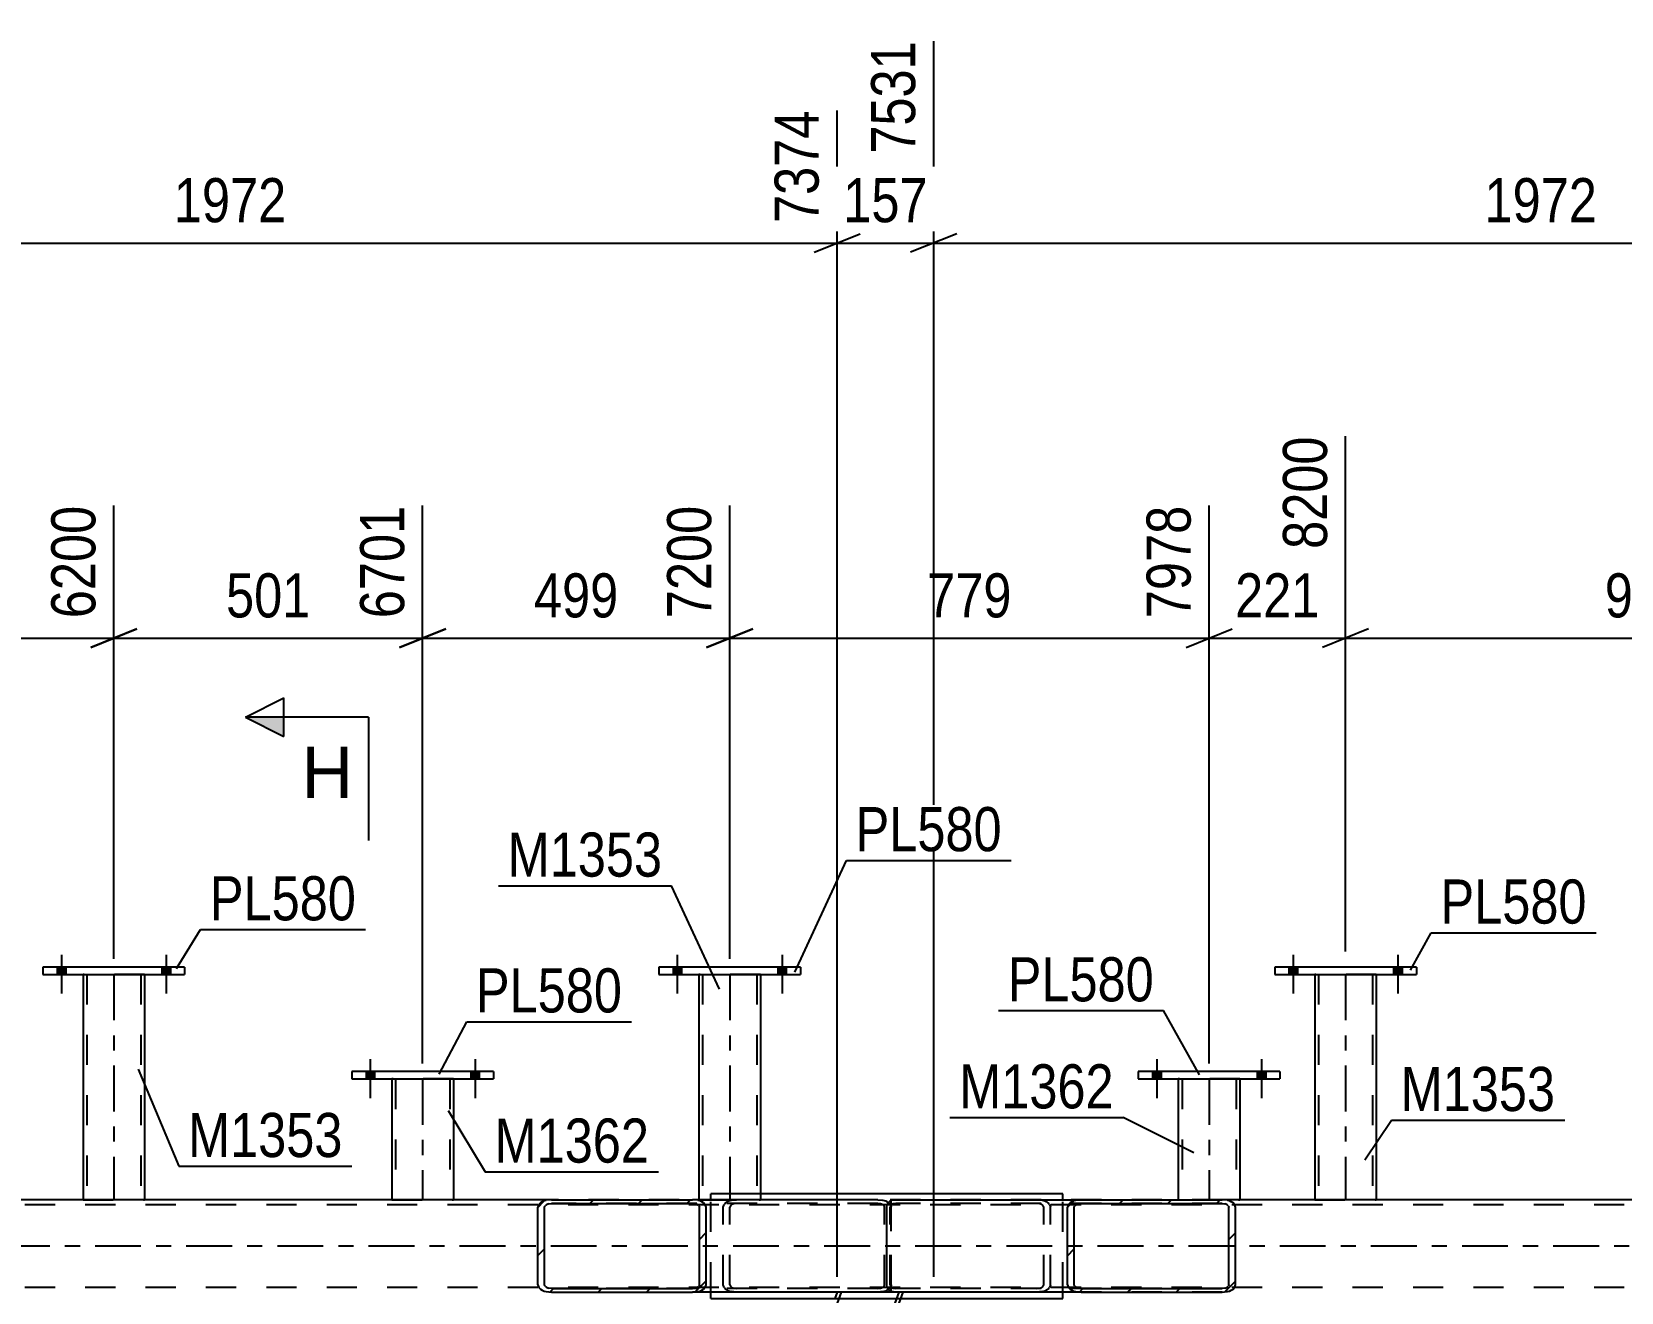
# Model space of a CAD drawing. Header units: millimetres. Extents: x -787 to 402, y -866 to -25.
# Drawn here: x -452.9 to -349.7, y -281.6 to -199.8 of the extents above; entities that cross this region are included whole.
import ezdxf

# ---------------------------------------------------------------- set-up
doc = ezdxf.new("R2010")
doc.units = ezdxf.units.MM
doc.linetypes.add('DXK_LINE_DOT2', pattern=[3.9198, 1.9599, -1.9599])
doc.linetypes.add('DXK_LINE_DOT3', pattern=[5.9187, 2.979, -0.9799, 0.9799, -0.9799])
doc.styles.add('Arial', font='arial.ttf', dxfattribs={"height": 0.2})
doc.styles.add('Arial Narrow', font='ARIALN.TTF', dxfattribs={"height": 0.2})

# ---------------------------------------------------------------- blocks, each defined once
blk = doc.blocks.new('Part-569028579-6395 - 6366')
at = {"linetype": 'Continuous'}
h = blk.add_hatch(dxfattribs=at)
h.set_pattern_fill('', scale=0.7, style=0, pattern_type=0)
h.set_pattern_definition([(45, (-420.073, -276.0853), (-1.57154, 1.57154), [])])
h.paths.add_polyline_path([(-420.01, -275.9), (-420.07, -276.09), (-420.07, -281.13), (-420.01, -281.31), (-419.82, -281.46), (-419.53, -281.57), (-419.2, -281.61), (-410.03, -281.61), (-409.69, -281.57), (-409.41, -281.46), (-409.22, -281.31), (-409.15, -281.13), (-409.15, -276.09), (-409.22, -275.9), (-409.41, -275.75), (-409.69, -275.64), (-410.03, -275.61), (-419.2, -275.61), (-419.53, -275.64), (-419.82, -275.75)])
h.paths.add_polyline_path([(-419.37, -275.86), (-419.2, -275.85), (-410.03, -275.85), (-409.86, -275.86), (-409.72, -275.92), (-409.62, -275.99), (-409.59, -276.09), (-409.59, -281.13), (-409.62, -281.22), (-409.72, -281.29), (-409.86, -281.35), (-410.03, -281.37), (-419.2, -281.37), (-419.37, -281.35), (-419.51, -281.29), (-419.6, -281.22), (-419.64, -281.13), (-419.64, -276.09), (-419.6, -275.99), (-419.51, -275.92)])
at = {"color": 2, "linetype": 'Continuous'}
for p, q in [((-419.2, -275.61), (-419.53, -275.64)), ((-419.2, -275.61), (-410.03, -275.61)), ((-398, -275.61), (-410.03, -275.61)), ((-409.69, -275.64), (-410.03, -275.61)), ((-398, -275.61), (-397.66, -275.64)), ((-420.01, -275.9), (-420.07, -276.09)), ((-420.07, -281.13), (-420.07, -276.09)), ((-419.64, -276.09), (-419.6, -275.99)), ((-419.64, -281.13), (-419.64, -276.09)), ((-419.37, -275.86), (-419.2, -275.85)), ((-419.2, -275.85), (-410.03, -275.85)), ((-410.03, -275.85), (-409.86, -275.86)), ((-409.62, -275.99), (-409.59, -276.09)), ((-409.59, -281.13), (-409.59, -276.09)), ((-409.15, -276.09), (-409.22, -275.9)), ((-409.15, -281.13), (-409.15, -276.09)), ((-420.07, -281.13), (-420.01, -281.31)), ((-419.6, -281.22), (-419.64, -281.13)), ((-419.53, -281.57), (-419.2, -281.61)), ((-419.2, -281.37), (-419.37, -281.35)), ((-419.2, -281.37), (-410.03, -281.37)), ((-419.2, -281.61), (-410.03, -281.61)), ((-409.86, -281.35), (-410.03, -281.37)), ((-410.03, -281.61), (-409.69, -281.57)), ((-398, -281.61), (-410.03, -281.61)), ((-409.59, -281.13), (-409.62, -281.22)), ((-409.22, -281.31), (-409.15, -281.13)), ((-397.66, -281.57), (-398, -281.61))]:
    blk.add_line(p, q, dxfattribs=at)
at = {"color": 7, "linetype": 'DXK_LINE_DOT2'}
for p, q in [((-419.2, -275.61), (-410.03, -275.61)), ((-407.5, -275.64), (-407.17, -275.61)), ((-398, -275.85), (-419.2, -275.85)), ((-408.04, -276.09), (-407.98, -275.9)), ((-408.04, -281.13), (-408.04, -276.09)), ((-407.57, -275.99), (-407.61, -276.09)), ((-407.61, -281.13), (-407.61, -276.09)), ((-407.17, -275.85), (-407.34, -275.86)), ((-397.83, -275.86), (-398, -275.85)), ((-397.56, -276.09), (-397.59, -275.99)), ((-397.56, -281.13), (-397.56, -276.09)), ((-397.19, -275.9), (-397.17, -275.97)), ((-397.17, -275.97), (-397.12, -276.09)), ((-397.12, -281.13), (-397.12, -276.09)), ((-398, -281.37), (-419.2, -281.37)), ((-419.2, -281.61), (-410.03, -281.61)), ((-407.98, -281.31), (-408.04, -281.13)), ((-407.61, -281.13), (-407.57, -281.22)), ((-407.17, -281.61), (-407.5, -281.57)), ((-407.34, -281.35), (-407.17, -281.37)), ((-398, -281.37), (-397.83, -281.35)), ((-397.59, -281.22), (-397.56, -281.13)), ((-397.14, -281.17), (-397.19, -281.31)), ((-397.12, -281.13), (-397.14, -281.17))]:
    blk.add_line(p, q, dxfattribs=at)
at = {"color": 2, "linetype": 'Continuous'}
for centre, radius, start, end in [((-419.4, -276.45), 0.817, 99.5182, 138.0638), ((-419.3, -276.27), 0.409, 99.5182, 138.0638), ((-409.93, -276.27), 0.409, 41.9362, 80.4818), ((-409.83, -276.45), 0.817, 41.9362, 80.4818), ((-397.8, -276.45), 0.817, 53.5209, 80.4818), ((-419.4, -280.76), 0.817, 221.9362, 260.4818), ((-419.3, -280.94), 0.409, 221.9362, 260.4818), ((-409.93, -280.94), 0.409, 279.5182, 318.0638), ((-409.83, -280.76), 0.817, 279.5182, 318.0638), ((-397.8, -280.76), 0.817, 279.5182, 306.4761)]:
    blk.add_arc(centre, radius, start, end, dxfattribs=at)
at = {"color": 7, "linetype": 'DXK_LINE_DOT2'}
for centre, radius, start, end in [((-407.37, -276.45), 0.817, 99.5182, 138.0638), ((-407.27, -276.27), 0.409, 99.5182, 138.0638), ((-397.9, -276.27), 0.409, 41.9362, 80.4818), ((-397.8, -276.45), 0.817, 41.9362, 53.5209), ((-407.37, -280.76), 0.817, 221.9362, 260.4818), ((-407.27, -280.94), 0.409, 221.9362, 260.4818), ((-397.9, -280.94), 0.409, 279.5182, 318.0638), ((-397.8, -280.76), 0.817, 306.4761, 318.0638)]:
    blk.add_arc(centre, radius, start, end, dxfattribs=at)
blk = doc.blocks.new('Part-569028579-6525 - 6366')
at = {"linetype": 'Continuous'}
h = blk.add_hatch(dxfattribs=at)
h.set_pattern_fill('', scale=0.7, style=0, pattern_type=0)
h.set_pattern_definition([(45, (-385.675, -276.0853), (-1.57154, 1.57154), [])])
h.paths.add_polyline_path([(-385.61, -275.9), (-385.68, -276.09), (-385.68, -281.13), (-385.61, -281.31), (-385.42, -281.46), (-385.14, -281.57), (-384.8, -281.61), (-375.63, -281.61), (-375.3, -281.57), (-375.01, -281.46), (-374.82, -281.31), (-374.76, -281.13), (-374.76, -276.09), (-374.82, -275.9), (-375.01, -275.75), (-375.3, -275.64), (-375.63, -275.61), (-384.8, -275.61), (-385.14, -275.64), (-385.42, -275.75)])
h.paths.add_polyline_path([(-384.97, -275.86), (-384.8, -275.85), (-375.63, -275.85), (-375.46, -275.86), (-375.32, -275.92), (-375.23, -275.99), (-375.19, -276.09), (-375.19, -281.13), (-375.23, -281.22), (-375.32, -281.3), (-375.46, -281.35), (-375.63, -281.37), (-384.8, -281.37), (-384.97, -281.35), (-385.11, -281.3), (-385.21, -281.22), (-385.24, -281.13), (-385.24, -276.09), (-385.21, -275.99), (-385.11, -275.92)])
at = {"color": 2, "linetype": 'Continuous'}
for p, q in [((-397.12, -275.64), (-396.83, -275.61)), ((-396.83, -275.61), (-384.8, -275.61)), ((-384.8, -275.61), (-385.14, -275.64)), ((-384.8, -275.61), (-375.63, -275.61)), ((-375.3, -275.64), (-375.63, -275.61)), ((-397.42, -276.09), (-397.38, -275.9)), ((-397.42, -281.13), (-397.42, -276.09)), ((-397.38, -275.9), (-397.29, -275.75)), ((-397.29, -275.75), (-397.15, -275.64)), ((-397.15, -275.64), (-397.12, -275.64)), ((-385.61, -275.9), (-385.68, -276.09)), ((-385.68, -281.13), (-385.68, -276.09)), ((-385.24, -276.09), (-385.21, -275.99)), ((-385.24, -281.13), (-385.24, -276.09)), ((-384.97, -275.86), (-384.8, -275.85)), ((-384.8, -275.85), (-375.63, -275.85)), ((-375.63, -275.85), (-375.46, -275.86)), ((-375.23, -275.99), (-375.19, -276.09)), ((-375.19, -281.13), (-375.19, -276.09)), ((-374.76, -276.09), (-374.82, -275.9)), ((-374.76, -281.13), (-374.76, -276.09)), ((-397.38, -281.31), (-397.42, -281.13)), ((-397.29, -281.46), (-397.38, -281.31)), ((-397.15, -281.57), (-397.29, -281.46)), ((-397.12, -281.57), (-397.15, -281.57)), ((-396.83, -281.61), (-397.12, -281.57)), ((-384.8, -281.61), (-396.83, -281.61)), ((-385.68, -281.13), (-385.61, -281.31)), ((-385.21, -281.22), (-385.24, -281.13)), ((-385.14, -281.57), (-384.8, -281.61)), ((-384.8, -281.37), (-384.97, -281.35)), ((-384.8, -281.37), (-375.63, -281.37)), ((-384.8, -281.61), (-375.63, -281.61)), ((-375.46, -281.35), (-375.63, -281.37)), ((-375.63, -281.61), (-375.3, -281.57)), ((-375.19, -281.13), (-375.23, -281.22)), ((-374.82, -281.31), (-374.76, -281.13))]:
    blk.add_line(p, q, dxfattribs=at)
at = {"color": 7, "linetype": 'DXK_LINE_DOT2'}
for p, q in [((-387.66, -275.61), (-387.33, -275.64)), ((-375.63, -275.61), (-384.8, -275.61)), ((-397.18, -275.99), (-397.2, -276.09)), ((-397.2, -281.13), (-397.2, -276.09)), ((-397.14, -275.92), (-397.18, -275.99)), ((-397, -275.86), (-397.14, -275.92)), ((-397.14, -281.3), (-397.14, -275.92)), ((-397.12, -281.57), (-397.12, -275.64)), ((-396.83, -275.85), (-397, -275.86)), ((-375.63, -275.85), (-396.83, -275.85)), ((-387.49, -275.86), (-387.66, -275.85)), ((-387.22, -276.09), (-387.26, -275.99)), ((-387.22, -281.13), (-387.22, -276.09)), ((-386.85, -275.9), (-386.79, -276.09)), ((-386.79, -281.13), (-386.79, -276.09)), ((-397.2, -281.13), (-397.18, -281.22)), ((-397.18, -281.22), (-397.14, -281.3)), ((-397.14, -281.3), (-397, -281.35)), ((-397, -281.35), (-396.83, -281.37)), ((-375.63, -281.37), (-396.83, -281.37)), ((-387.66, -281.37), (-387.49, -281.35)), ((-387.33, -281.57), (-387.66, -281.61)), ((-387.26, -281.22), (-387.22, -281.13)), ((-386.79, -281.13), (-386.85, -281.31)), ((-375.63, -281.61), (-384.8, -281.61))]:
    blk.add_line(p, q, dxfattribs=at)
for centre, radius, start, end in [((-387.56, -276.27), 0.409, 41.9362, 80.4818), ((-387.46, -276.45), 0.817, 41.9362, 80.4818), ((-387.56, -280.94), 0.409, 279.5182, 318.0638), ((-387.46, -280.76), 0.817, 279.5182, 318.0638)]:
    blk.add_arc(centre, radius, start, end, dxfattribs=at)
at = {"color": 2, "linetype": 'Continuous'}
for centre, radius, start, end in [((-385, -276.45), 0.817, 99.5181, 138.0638), ((-384.9, -276.27), 0.409, 99.5181, 138.0638), ((-375.53, -276.27), 0.409, 41.9362, 80.4818), ((-375.43, -276.45), 0.817, 41.9362, 80.4818), ((-385, -280.76), 0.817, 221.9362, 260.4818), ((-384.9, -280.94), 0.409, 221.9362, 260.4818), ((-375.53, -280.94), 0.409, 279.5181, 318.0638), ((-375.43, -280.76), 0.817, 279.5181, 318.0638)]:
    blk.add_arc(centre, radius, start, end, dxfattribs=at)
blk = doc.blocks.new('Part-569028579-6470 - 6366')
at = {"color": 7, "linetype": 'DXK_LINE_DOT2'}
for p, q in [((-400.38, -281.61), (-443.69, -400.61)), ((-396.63, -281.61), (-439.95, -400.61)), ((-400.64, -281.61), (-400.78, -282.01)), ((-396.38, -281.61), (-400.64, -281.61)), ((-396.38, -281.61), (-397.55, -284.81))]:
    blk.add_line(p, q, dxfattribs=at)
blk = doc.blocks.new('Part-569028579-6501 - 6366')
at = {"color": 2, "linetype": 'Continuous'}
for p, q in [((-419.2, -275.61), (-460.76, -275.61)), ((-334.07, -275.61), (-375.63, -275.61))]:
    blk.add_line(p, q, dxfattribs=at)
at = {"color": 7, "linetype": 'DXK_LINE_DOT2'}
for p, q in [((-375.63, -275.61), (-419.2, -275.61)), ((-102.57, -275.93), (-695.6, -275.93)), ((-102.57, -281.29), (-695.6, -281.29))]:
    blk.add_line(p, q, dxfattribs=at)
at = {"color": 7, "linetype": 'DXK_LINE_DOT3'}
blk.add_line((-102.57, -278.61), (-695.6, -278.61), dxfattribs=at)
blk = doc.blocks.new('Part-569028579-6538 - 6366')
at = {"color": 2, "linetype": 'Continuous'}
for p, q in [((-385.99, -275.21), (-408.84, -275.21)), ((-408.84, -275.61), (-408.84, -275.21)), ((-385.99, -275.61), (-385.99, -275.21)), ((-408.84, -282.01), (-408.84, -281.61)), ((-385.99, -282.01), (-385.99, -281.61)), ((-408.84, -282.01), (-385.99, -282.01))]:
    blk.add_line(p, q, dxfattribs=at)
at = {"color": 7, "linetype": 'DXK_LINE_DOT2'}
for p, q in [((-408.84, -281.61), (-408.84, -275.61)), ((-385.99, -281.61), (-385.99, -275.61))]:
    blk.add_line(p, q, dxfattribs=at)
blk = doc.blocks.new('Part-569028579-6550 - 6366')
at = {"color": 2, "linetype": 'Continuous'}
for p, q in [((-381.08, -267.28), (-381.08, -267.76)), ((-371.88, -267.28), (-381.08, -267.28)), ((-371.88, -267.28), (-371.88, -267.76)), ((-381.08, -267.76), (-371.88, -267.76))]:
    blk.add_line(p, q, dxfattribs=at)
blk = doc.blocks.new('Part-569028579-17675 - 6366')
at = {"color": 2, "linetype": 'Continuous'}
for p, q in [((-412.22, -260.49), (-412.22, -260.97)), ((-403.02, -260.49), (-412.22, -260.49)), ((-412.22, -260.97), (-403.02, -260.97)), ((-403.02, -260.49), (-403.02, -260.97))]:
    blk.add_line(p, q, dxfattribs=at)
blk = doc.blocks.new('Part-569028579-6551 - 6366')
at = {"color": 2, "linetype": 'Continuous'}
for p, q in [((-432.16, -267.28), (-432.16, -267.76)), ((-422.96, -267.28), (-432.16, -267.28)), ((-422.96, -267.28), (-422.96, -267.76)), ((-432.16, -267.76), (-422.96, -267.76))]:
    blk.add_line(p, q, dxfattribs=at)
blk = doc.blocks.new('Part-569028579-6584 - 6366')
at = {"color": 2, "linetype": 'Continuous'}
for p, q in [((-372.22, -260.49), (-372.22, -260.97)), ((-363.02, -260.49), (-372.22, -260.49)), ((-372.22, -260.97), (-363.02, -260.97)), ((-363.02, -260.49), (-363.02, -260.97))]:
    blk.add_line(p, q, dxfattribs=at)
blk = doc.blocks.new('Part-569028579-17678 - 6366')
at = {"color": 2, "linetype": 'Continuous'}
for p, q in [((-449.62, -260.97), (-449.62, -275.61)), ((-445.62, -260.97), (-445.62, -275.61))]:
    blk.add_line(p, q, dxfattribs=at)
at = {"color": 7, "linetype": 'DXK_LINE_DOT2'}
for p, q in [((-445.62, -260.97), (-449.62, -260.97)), ((-449.38, -260.97), (-449.38, -275.61)), ((-445.86, -260.97), (-445.86, -275.61)), ((-449.62, -275.61), (-449.62, -275.61)), ((-449.62, -275.61), (-445.62, -275.61)), ((-445.62, -275.61), (-445.62, -275.61)), ((-445.62, -275.61), (-445.62, -275.61))]:
    blk.add_line(p, q, dxfattribs=at)
at = {"color": 7, "linetype": 'DXK_LINE_DOT3'}
blk.add_line((-447.62, -260.97), (-447.62, -275.61), dxfattribs=at)
blk = doc.blocks.new('Part-569028579-17671 - 6366')
at = {"color": 2, "linetype": 'Continuous'}
for p, q in [((-369.62, -260.97), (-369.62, -275.61)), ((-365.62, -260.97), (-365.62, -275.61))]:
    blk.add_line(p, q, dxfattribs=at)
at = {"color": 7, "linetype": 'DXK_LINE_DOT2'}
for p, q in [((-365.62, -260.97), (-369.62, -260.97)), ((-369.38, -260.97), (-369.38, -275.61)), ((-365.86, -260.97), (-365.86, -275.61)), ((-369.62, -275.61), (-369.62, -275.61)), ((-369.62, -275.61), (-365.62, -275.61)), ((-365.62, -275.61), (-365.62, -275.61)), ((-365.62, -275.61), (-365.62, -275.61))]:
    blk.add_line(p, q, dxfattribs=at)
at = {"color": 7, "linetype": 'DXK_LINE_DOT3'}
blk.add_line((-367.62, -260.97), (-367.62, -275.61), dxfattribs=at)
blk = doc.blocks.new('Bolt-569028579-17737 - 6366')
at = {"linetype": 'Continuous'}
for points in [[(-370.74, -260.49), (-371.3, -260.49), (-371.3, -260.97), (-370.74, -260.97)], [(-370.74, -260.49), (-371.3, -260.49), (-371.3, -260.97), (-370.74, -260.97)], [(-363.94, -260.49), (-364.5, -260.49), (-364.5, -260.97), (-363.94, -260.97)], [(-363.94, -260.49), (-364.5, -260.49), (-364.5, -260.97), (-363.94, -260.97)]]:
    blk.add_hatch(color=1, dxfattribs=at).paths.add_polyline_path(points)
at = {"color": 1, "linetype": 'Continuous'}
for p, q in [((-371.02, -259.69), (-371.02, -262.21)), ((-371.02, -259.69), (-371.02, -262.21)), ((-364.22, -259.69), (-364.22, -262.21)), ((-364.22, -259.69), (-364.22, -262.21)), ((-371.3, -260.49), (-371.3, -260.97)), ((-371.3, -260.49), (-371.3, -260.97)), ((-370.74, -260.49), (-370.74, -260.97)), ((-370.74, -260.49), (-370.74, -260.97)), ((-364.5, -260.49), (-364.5, -260.97)), ((-364.5, -260.49), (-364.5, -260.97)), ((-363.94, -260.49), (-363.94, -260.97)), ((-363.94, -260.49), (-363.94, -260.97))]:
    blk.add_line(p, q, dxfattribs=at)
blk = doc.blocks.new('Bolt-569028579-6643 - 6366')
at = {"linetype": 'Continuous'}
for points in [[(-430.68, -267.28), (-431.24, -267.28), (-431.24, -267.76), (-430.68, -267.76)], [(-430.68, -267.28), (-431.24, -267.28), (-431.24, -267.76), (-430.68, -267.76)], [(-423.88, -267.28), (-424.44, -267.28), (-424.44, -267.76), (-423.88, -267.76)], [(-423.88, -267.28), (-424.44, -267.28), (-424.44, -267.76), (-423.88, -267.76)]]:
    blk.add_hatch(color=1, dxfattribs=at).paths.add_polyline_path(points)
at = {"color": 1, "linetype": 'Continuous'}
for p, q in [((-431.24, -267.28), (-431.24, -267.76)), ((-431.24, -267.28), (-431.24, -267.76)), ((-430.96, -266.48), (-430.96, -269)), ((-430.96, -266.48), (-430.96, -269)), ((-430.68, -267.28), (-430.68, -267.76)), ((-430.68, -267.28), (-430.68, -267.76)), ((-424.44, -267.28), (-424.44, -267.76)), ((-424.44, -267.28), (-424.44, -267.76)), ((-424.16, -266.48), (-424.16, -269)), ((-424.16, -266.48), (-424.16, -269)), ((-423.88, -267.28), (-423.88, -267.76)), ((-423.88, -267.28), (-423.88, -267.76))]:
    blk.add_line(p, q, dxfattribs=at)
blk = doc.blocks.new('Part-569028579-17674 - 6366')
at = {"color": 2, "linetype": 'Continuous'}
for p, q in [((-409.62, -260.97), (-409.62, -275.61)), ((-405.62, -260.97), (-405.62, -275.21))]:
    blk.add_line(p, q, dxfattribs=at)
at = {"color": 7, "linetype": 'DXK_LINE_DOT2'}
for p, q in [((-405.62, -260.97), (-409.62, -260.97)), ((-409.38, -260.97), (-409.38, -275.61)), ((-405.86, -260.97), (-405.86, -275.61)), ((-409.62, -275.61), (-409.62, -275.61)), ((-409.62, -275.61), (-405.62, -275.61)), ((-405.62, -275.21), (-405.62, -275.61))]:
    blk.add_line(p, q, dxfattribs=at)
at = {"color": 7, "linetype": 'DXK_LINE_DOT3'}
blk.add_line((-407.62, -260.97), (-407.62, -275.61), dxfattribs=at)
blk = doc.blocks.new('Part-569028579-17679 - 6366')
at = {"color": 2, "linetype": 'Continuous'}
for p, q in [((-452.22, -260.49), (-452.22, -260.97)), ((-443.02, -260.49), (-452.22, -260.49)), ((-452.22, -260.97), (-443.02, -260.97)), ((-443.02, -260.49), (-443.02, -260.97))]:
    blk.add_line(p, q, dxfattribs=at)
blk = doc.blocks.new('Part-569028579-17703 - 6366')
at = {"color": 2, "linetype": 'Continuous'}
for p, q in [((-429.56, -267.76), (-429.56, -275.61)), ((-425.56, -267.76), (-425.56, -275.61))]:
    blk.add_line(p, q, dxfattribs=at)
at = {"color": 7, "linetype": 'DXK_LINE_DOT2'}
for p, q in [((-425.56, -267.76), (-429.56, -267.76)), ((-429.32, -267.76), (-429.32, -275.61)), ((-425.8, -267.76), (-425.8, -275.61)), ((-429.56, -275.61), (-429.56, -275.61)), ((-429.56, -275.61), (-425.56, -275.61)), ((-425.56, -275.61), (-425.56, -275.61)), ((-425.56, -275.61), (-425.56, -275.61))]:
    blk.add_line(p, q, dxfattribs=at)
at = {"color": 7, "linetype": 'DXK_LINE_DOT3'}
blk.add_line((-427.56, -267.76), (-427.56, -275.61), dxfattribs=at)
blk = doc.blocks.new('Part-569028579-17709 - 6366')
at = {"color": 2, "linetype": 'Continuous'}
for p, q in [((-378.48, -267.76), (-378.48, -275.61)), ((-374.48, -267.76), (-374.48, -275.61))]:
    blk.add_line(p, q, dxfattribs=at)
at = {"color": 7, "linetype": 'DXK_LINE_DOT2'}
for p, q in [((-374.48, -267.76), (-378.48, -267.76)), ((-378.24, -267.76), (-378.24, -275.61)), ((-374.72, -267.76), (-374.72, -275.61)), ((-378.48, -275.61), (-378.48, -275.61)), ((-378.48, -275.61), (-374.48, -275.61)), ((-374.48, -275.61), (-374.48, -275.61)), ((-374.48, -275.61), (-374.48, -275.61))]:
    blk.add_line(p, q, dxfattribs=at)
at = {"color": 7, "linetype": 'DXK_LINE_DOT3'}
blk.add_line((-376.48, -267.76), (-376.48, -275.61), dxfattribs=at)
blk = doc.blocks.new('Bolt-569028579-17739 - 6366')
at = {"linetype": 'Continuous'}
for points in [[(-410.74, -260.49), (-411.3, -260.49), (-411.3, -260.97), (-410.74, -260.97)], [(-410.74, -260.49), (-411.3, -260.49), (-411.3, -260.97), (-410.74, -260.97)], [(-403.94, -260.49), (-404.5, -260.49), (-404.5, -260.97), (-403.94, -260.97)], [(-403.94, -260.49), (-404.5, -260.49), (-404.5, -260.97), (-403.94, -260.97)]]:
    blk.add_hatch(color=1, dxfattribs=at).paths.add_polyline_path(points)
at = {"color": 1, "linetype": 'Continuous'}
for p, q in [((-411.02, -259.69), (-411.02, -262.21)), ((-411.02, -259.69), (-411.02, -262.21)), ((-404.22, -259.69), (-404.22, -262.21)), ((-404.22, -259.69), (-404.22, -262.21)), ((-411.3, -260.49), (-411.3, -260.97)), ((-411.3, -260.49), (-411.3, -260.97)), ((-410.74, -260.49), (-410.74, -260.97)), ((-410.74, -260.49), (-410.74, -260.97)), ((-404.5, -260.49), (-404.5, -260.97)), ((-404.5, -260.49), (-404.5, -260.97)), ((-403.94, -260.49), (-403.94, -260.97)), ((-403.94, -260.49), (-403.94, -260.97))]:
    blk.add_line(p, q, dxfattribs=at)
blk = doc.blocks.new('Bolt-569028579-17741 - 6366')
at = {"linetype": 'Continuous'}
for points in [[(-450.74, -260.49), (-451.3, -260.49), (-451.3, -260.97), (-450.74, -260.97)], [(-450.74, -260.49), (-451.3, -260.49), (-451.3, -260.97), (-450.74, -260.97)], [(-443.94, -260.49), (-444.5, -260.49), (-444.5, -260.97), (-443.94, -260.97)], [(-443.94, -260.49), (-444.5, -260.49), (-444.5, -260.97), (-443.94, -260.97)]]:
    blk.add_hatch(color=1, dxfattribs=at).paths.add_polyline_path(points)
at = {"color": 1, "linetype": 'Continuous'}
for p, q in [((-451.02, -259.69), (-451.02, -262.21)), ((-451.02, -259.69), (-451.02, -262.21)), ((-444.22, -259.69), (-444.22, -262.21)), ((-444.22, -259.69), (-444.22, -262.21)), ((-451.3, -260.49), (-451.3, -260.97)), ((-451.3, -260.49), (-451.3, -260.97)), ((-450.74, -260.49), (-450.74, -260.97)), ((-450.74, -260.49), (-450.74, -260.97)), ((-444.5, -260.49), (-444.5, -260.97)), ((-444.5, -260.49), (-444.5, -260.97)), ((-443.94, -260.49), (-443.94, -260.97)), ((-443.94, -260.49), (-443.94, -260.97))]:
    blk.add_line(p, q, dxfattribs=at)
blk = doc.blocks.new('Bolt-569028579-17753 - 6366')
at = {"linetype": 'Continuous'}
for points in [[(-379.6, -267.28), (-380.16, -267.28), (-380.16, -267.76), (-379.6, -267.76)], [(-379.6, -267.28), (-380.16, -267.28), (-380.16, -267.76), (-379.6, -267.76)], [(-372.8, -267.28), (-373.36, -267.28), (-373.36, -267.76), (-372.8, -267.76)], [(-372.8, -267.28), (-373.36, -267.28), (-373.36, -267.76), (-372.8, -267.76)]]:
    blk.add_hatch(color=1, dxfattribs=at).paths.add_polyline_path(points)
at = {"color": 1, "linetype": 'Continuous'}
for p, q in [((-380.16, -267.28), (-380.16, -267.76)), ((-380.16, -267.28), (-380.16, -267.76)), ((-379.88, -266.48), (-379.88, -269)), ((-379.88, -266.48), (-379.88, -269)), ((-379.6, -267.28), (-379.6, -267.76)), ((-379.6, -267.28), (-379.6, -267.76)), ((-373.36, -267.28), (-373.36, -267.76)), ((-373.36, -267.28), (-373.36, -267.76)), ((-373.08, -266.48), (-373.08, -269)), ((-373.08, -266.48), (-373.08, -269)), ((-372.8, -267.28), (-372.8, -267.76)), ((-372.8, -267.28), (-372.8, -267.76))]:
    blk.add_line(p, q, dxfattribs=at)
blk = doc.blocks.new('StraightDimension-569028579-18746 - 6366')
at = {"color": 7, "linetype": 'Continuous'}
for p, q in [((-479.5, -280.61), (-479.5, -200.37)), ((-400.64, -280.61), (-400.64, -204.87)), ((-478, -212.88), (-481, -214.08)), ((-479.5, -213.48), (-400.64, -213.48)), ((-402.14, -214.08), (-399.14, -212.88))]:
    blk.add_line(p, q, dxfattribs=at)
at = {"color": 0}
blk.add_wipeout([(-435.81, -212.73), (-435.81, -208.53), (-444.32, -208.53), (-444.32, -212.73)], dxfattribs=at)
at = {"color": 3, "style": 'Arial Narrow'}
blk.add_text('1972', height=2.863, dxfattribs=at).set_placement((-443.72, -212.13))
at = {"color": 0, "linetype": 'Continuous'}
blk.add_wipeout([(-401.24, -204.27), (-405.44, -204.27), (-405.44, -212.78), (-401.24, -212.78)], dxfattribs=at)
at = {"color": 3, "linetype": 'Continuous', "style": 'Arial Narrow'}
blk.add_text('7374', height=2.863, rotation=90.0002, dxfattribs=at).set_placement((-401.84, -212.18))
blk = doc.blocks.new('StraightDimension-569028579-65302 - 6366')
at = {"color": 7, "linetype": 'Continuous'}
for p, q in [((-407.62, -259.97), (-407.62, -230.53)), ((-376.48, -266.76), (-376.48, -230.53)), ((-406.12, -238.54), (-409.12, -239.74)), ((-407.62, -239.14), (-376.48, -239.14)), ((-377.98, -239.74), (-374.98, -238.54))]:
    blk.add_line(p, q, dxfattribs=at)
at = {"color": 0}
blk.add_wipeout([(-388.71, -238.39), (-388.71, -234.19), (-395.39, -234.19), (-395.39, -238.39)], dxfattribs=at)
at = {"color": 3, "style": 'Arial Narrow'}
blk.add_text('779', height=2.863, dxfattribs=at).set_placement((-394.79, -237.79))
at = {"color": 0, "linetype": 'Continuous'}
blk.add_wipeout([(-377.08, -229.93), (-381.28, -229.93), (-381.28, -238.44), (-377.08, -238.44)], dxfattribs=at)
at = {"color": 3, "linetype": 'Continuous', "style": 'Arial Narrow'}
blk.add_text('7978', height=2.863, rotation=90.0002, dxfattribs=at).set_placement((-377.68, -237.84))
blk = doc.blocks.new('StraightDimension-569028579-18744 - 6366')
at = {"color": 7, "linetype": 'Continuous'}
for p, q in [((-394.37, -280.61), (-394.37, -200.37)), ((-315.5, -280.61), (-315.5, -204.87)), ((-392.87, -212.88), (-395.87, -214.08)), ((-394.37, -213.48), (-315.5, -213.48)), ((-317, -214.08), (-314, -212.88))]:
    blk.add_line(p, q, dxfattribs=at)
at = {"color": 0}
blk.add_wipeout([(-350.68, -212.73), (-350.68, -208.53), (-359.19, -208.53), (-359.19, -212.73)], dxfattribs=at)
at = {"color": 3, "style": 'Arial Narrow'}
blk.add_text('1972', height=2.863, dxfattribs=at).set_placement((-358.59, -212.13))
at = {"color": 0, "linetype": 'Continuous'}
blk.add_wipeout([(-316.1, -204.27), (-320.3, -204.27), (-320.3, -212.78), (-316.1, -212.78)], dxfattribs=at)
at = {"color": 3, "linetype": 'Continuous', "style": 'Arial Narrow'}
blk.add_text('9503', height=2.863, rotation=90.0002, dxfattribs=at).set_placement((-316.7, -212.18))
blk = doc.blocks.new('StraightDimension-569028579-18745 - 6366')
at = {"color": 7, "linetype": 'Continuous'}
for p, q in [((-394.37, -280.61), (-394.37, -200.37)), ((-400.64, -280.61), (-400.64, -204.87)), ((-402.14, -214.08), (-399.14, -212.88)), ((-400.64, -213.48), (-394.37, -213.48)), ((-392.87, -212.88), (-395.87, -214.08))]:
    blk.add_line(p, q, dxfattribs=at)
at = {"color": 0}
blk.add_wipeout([(-394.16, -212.73), (-394.16, -208.53), (-400.84, -208.53), (-400.84, -212.73)], dxfattribs=at)
at = {"color": 3, "style": 'Arial Narrow'}
blk.add_text('157', height=2.863, dxfattribs=at).set_placement((-400.24, -212.13))
at = {"color": 0, "linetype": 'Continuous'}
blk.add_wipeout([(-394.97, -199.77), (-399.17, -199.77), (-399.17, -208.28), (-394.97, -208.28)], dxfattribs=at)
at = {"color": 3, "linetype": 'Continuous', "style": 'Arial Narrow'}
blk.add_text('7531', height=2.863, rotation=90.0002, dxfattribs=at).set_placement((-395.57, -207.68))
blk = doc.blocks.new('StraightDimension-569028579-65305 - 6366')
at = {"color": 7, "linetype": 'Continuous'}
for p, q in [((-478.64, -266.76), (-478.64, -226.03)), ((-447.62, -259.97), (-447.62, -230.53)), ((-477.14, -238.54), (-480.14, -239.74)), ((-478.64, -239.14), (-447.62, -239.14)), ((-449.12, -239.74), (-446.12, -238.54))]:
    blk.add_line(p, q, dxfattribs=at)
at = {"color": 0}
blk.add_wipeout([(-459.79, -238.39), (-459.79, -234.19), (-466.47, -234.19), (-466.47, -238.39)], dxfattribs=at)
at = {"color": 3, "style": 'Arial Narrow'}
blk.add_text('776', height=2.863, dxfattribs=at).set_placement((-465.87, -237.79))
at = {"color": 0, "linetype": 'Continuous'}
blk.add_wipeout([(-448.22, -229.93), (-452.42, -229.93), (-452.42, -238.44), (-448.22, -238.44)], dxfattribs=at)
at = {"color": 3, "linetype": 'Continuous', "style": 'Arial Narrow'}
blk.add_text('6200', height=2.863, rotation=90.0002, dxfattribs=at).set_placement((-448.82, -237.84))
blk = doc.blocks.new('StraightDimension-569028579-65300 - 6366')
at = {"color": 7, "linetype": 'Continuous'}
for p, q in [((-367.62, -259.49), (-367.62, -226.03)), ((-328.46, -259.25), (-328.46, -226.03)), ((-366.12, -238.54), (-369.12, -239.74)), ((-367.62, -239.14), (-328.46, -239.14)), ((-329.96, -239.74), (-326.96, -238.54))]:
    blk.add_line(p, q, dxfattribs=at)
at = {"color": 0, "linetype": 'Continuous'}
blk.add_wipeout([(-329.06, -225.43), (-333.26, -225.43), (-333.26, -233.94), (-329.06, -233.94)], dxfattribs=at)
at = {"color": 0}
blk.add_wipeout([(-344.7, -238.39), (-344.7, -234.19), (-351.38, -234.19), (-351.38, -238.39)], dxfattribs=at)
at = {"color": 3, "linetype": 'Continuous', "style": 'Arial Narrow'}
blk.add_text('9179', height=2.863, rotation=90.0002, dxfattribs=at).set_placement((-329.66, -233.34))
at = {"color": 3, "style": 'Arial Narrow'}
blk.add_text('979', height=2.863, dxfattribs=at).set_placement((-350.78, -237.79))
blk = doc.blocks.new('StraightDimension-569028579-65301 - 6366')
at = {"color": 7, "linetype": 'Continuous'}
for p, q in [((-367.62, -259.49), (-367.62, -226.03)), ((-376.48, -266.76), (-376.48, -230.53)), ((-377.98, -239.74), (-374.98, -238.54)), ((-376.48, -239.14), (-367.62, -239.14)), ((-366.12, -238.54), (-369.12, -239.74))]:
    blk.add_line(p, q, dxfattribs=at)
at = {"color": 0}
blk.add_wipeout([(-368.71, -238.39), (-368.71, -234.19), (-375.39, -234.19), (-375.39, -238.39)], dxfattribs=at)
at = {"color": 3, "style": 'Arial Narrow'}
blk.add_text('221', height=2.863, dxfattribs=at).set_placement((-374.79, -237.79))
at = {"color": 0, "linetype": 'Continuous'}
blk.add_wipeout([(-368.22, -225.43), (-372.42, -225.43), (-372.42, -233.94), (-368.22, -233.94)], dxfattribs=at)
at = {"color": 3, "linetype": 'Continuous', "style": 'Arial Narrow'}
blk.add_text('8200', height=2.863, rotation=90.0002, dxfattribs=at).set_placement((-368.82, -233.34))
blk = doc.blocks.new('StraightDimension-569028579-65303 - 6366')
at = {"color": 7, "linetype": 'Continuous'}
for p, q in [((-427.56, -266.76), (-427.56, -230.53)), ((-407.62, -259.97), (-407.62, -230.53)), ((-426.06, -238.54), (-429.06, -239.74)), ((-427.56, -239.14), (-407.62, -239.14)), ((-409.12, -239.74), (-406.12, -238.54))]:
    blk.add_line(p, q, dxfattribs=at)
at = {"color": 0}
blk.add_wipeout([(-414.25, -238.39), (-414.25, -234.19), (-420.93, -234.19), (-420.93, -238.39)], dxfattribs=at)
at = {"color": 3, "style": 'Arial Narrow'}
blk.add_text('499', height=2.863, dxfattribs=at).set_placement((-420.33, -237.79))
at = {"color": 0, "linetype": 'Continuous'}
blk.add_wipeout([(-408.22, -229.93), (-412.42, -229.93), (-412.42, -238.44), (-408.22, -238.44)], dxfattribs=at)
at = {"color": 3, "linetype": 'Continuous', "style": 'Arial Narrow'}
blk.add_text('7200', height=2.863, rotation=90.0002, dxfattribs=at).set_placement((-408.82, -237.84))
blk = doc.blocks.new('StraightDimension-569028579-65304 - 6366')
at = {"color": 7, "linetype": 'Continuous'}
for p, q in [((-447.62, -259.97), (-447.62, -230.53)), ((-427.56, -266.76), (-427.56, -230.53)), ((-446.12, -238.54), (-449.12, -239.74)), ((-447.62, -239.14), (-427.56, -239.14)), ((-429.06, -239.74), (-426.06, -238.54))]:
    blk.add_line(p, q, dxfattribs=at)
at = {"color": 0}
blk.add_wipeout([(-434.25, -238.39), (-434.25, -234.19), (-440.93, -234.19), (-440.93, -238.39)], dxfattribs=at)
at = {"color": 3, "style": 'Arial Narrow'}
blk.add_text('501', height=2.863, dxfattribs=at).set_placement((-440.33, -237.79))
at = {"color": 0, "linetype": 'Continuous'}
blk.add_wipeout([(-428.16, -229.93), (-432.36, -229.93), (-432.36, -238.44), (-428.16, -238.44)], dxfattribs=at)
at = {"color": 3, "linetype": 'Continuous', "style": 'Arial Narrow'}
blk.add_text('6701', height=2.863, rotation=90.0002, dxfattribs=at).set_placement((-428.76, -237.84))
blk = doc.blocks.new('Mark-569028579-66013 - 6366')
at = {"color": 30, "linetype": 'Continuous'}
for p, q in [((-363.41, -260.69), (-362.05, -258.27)), ((-362.05, -258.27), (-351.34, -258.27))]:
    blk.add_line(p, q, dxfattribs=at)
at = {"color": 0}
blk.add_wipeout([(-351.94, -257.67), (-351.94, -254.67), (-361.45, -254.67), (-361.45, -257.67)], dxfattribs=at)
blk.add_wipeout([(-351.94, -257.67), (-351.94, -254.67), (-361.45, -254.67), (-361.45, -257.67)], dxfattribs=at)
at = {"color": 3, "style": 'Arial Narrow'}
blk.add_text('PL580', height=2.863, dxfattribs=at).set_placement((-361.45, -257.67))
blk = doc.blocks.new('Mark-569028579-65983 - 6366')
at = {"color": 30, "linetype": 'Continuous'}
for p in [(-422.64, -255.22), (-408.28, -261.93)]:
    blk.add_line(p, (-411.39, -255.22), dxfattribs=at)
at = {"color": 0}
blk.add_wipeout([(-411.99, -254.62), (-411.99, -251.62), (-422.04, -251.62), (-422.04, -254.62)], dxfattribs=at)
blk.add_wipeout([(-411.99, -254.62), (-411.99, -251.62), (-422.04, -251.62), (-422.04, -254.62)], dxfattribs=at)
at = {"color": 3, "style": 'Arial Narrow'}
blk.add_text('M1353', height=2.863, dxfattribs=at).set_placement((-422.04, -254.62))
blk = doc.blocks.new('Mark-569028579-65980 - 6366')
at = {"color": 30, "linetype": 'Continuous'}
for p, q in [((-366.36, -273.01), (-364.64, -270.44)), ((-364.64, -270.44), (-353.38, -270.44))]:
    blk.add_line(p, q, dxfattribs=at)
at = {"color": 0}
blk.add_wipeout([(-353.98, -269.84), (-353.98, -266.84), (-364.04, -266.84), (-364.04, -269.84)], dxfattribs=at)
blk.add_wipeout([(-353.98, -269.84), (-353.98, -266.84), (-364.04, -266.84), (-364.04, -269.84)], dxfattribs=at)
at = {"color": 3, "style": 'Arial Narrow'}
blk.add_text('M1353', height=2.863, dxfattribs=at).set_placement((-364.04, -269.84))
blk = doc.blocks.new('Mark-569028579-66037 - 6366')
at = {"color": 30, "linetype": 'Continuous'}
for p in [(-393.31, -270.27), (-377.47, -272.56)]:
    blk.add_line(p, (-382.06, -270.27), dxfattribs=at)
at = {"color": 0}
blk.add_wipeout([(-382.66, -269.67), (-382.66, -266.67), (-392.71, -266.67), (-392.71, -269.67)], dxfattribs=at)
blk.add_wipeout([(-382.66, -269.67), (-382.66, -266.67), (-392.71, -266.67), (-392.71, -269.67)], dxfattribs=at)
at = {"color": 3, "style": 'Arial Narrow'}
blk.add_text('M1362', height=2.863, dxfattribs=at).set_placement((-392.71, -269.67))
blk = doc.blocks.new('Mark-569028579-66034 - 6366')
at = {"color": 30, "linetype": 'Continuous'}
for p, q in [((-425.91, -269.8), (-423.49, -273.79)), ((-423.49, -273.79), (-412.24, -273.79))]:
    blk.add_line(p, q, dxfattribs=at)
at = {"color": 0}
blk.add_wipeout([(-412.84, -273.19), (-412.84, -270.19), (-422.89, -270.19), (-422.89, -273.19)], dxfattribs=at)
blk.add_wipeout([(-412.84, -273.19), (-412.84, -270.19), (-422.89, -270.19), (-422.89, -273.19)], dxfattribs=at)
at = {"color": 3, "style": 'Arial Narrow'}
blk.add_text('M1362', height=2.863, dxfattribs=at).set_placement((-422.89, -273.19))
blk = doc.blocks.new('Mark-569028579-66004 - 6366')
at = {"color": 30, "linetype": 'Continuous'}
for p in [(-390.16, -263.32), (-377.1, -267.5)]:
    blk.add_line(p, (-379.45, -263.32), dxfattribs=at)
at = {"color": 0}
blk.add_wipeout([(-380.05, -262.72), (-380.05, -259.72), (-389.56, -259.72), (-389.56, -262.72)], dxfattribs=at)
blk.add_wipeout([(-380.05, -262.72), (-380.05, -259.72), (-389.56, -259.72), (-389.56, -262.72)], dxfattribs=at)
at = {"color": 3, "style": 'Arial Narrow'}
blk.add_text('PL580', height=2.863, dxfattribs=at).set_placement((-389.56, -262.72))
blk = doc.blocks.new('Mark-569028579-65986 - 6366')
at = {"color": 30, "linetype": 'Continuous'}
for p, q in [((-446.04, -267.12), (-443.4, -273.43)), ((-443.4, -273.43), (-432.15, -273.43))]:
    blk.add_line(p, q, dxfattribs=at)
at = {"color": 0}
blk.add_wipeout([(-432.75, -272.83), (-432.75, -269.83), (-442.8, -269.83), (-442.8, -272.83)], dxfattribs=at)
blk.add_wipeout([(-432.75, -272.83), (-432.75, -269.83), (-442.8, -269.83), (-442.8, -272.83)], dxfattribs=at)
at = {"color": 3, "style": 'Arial Narrow'}
blk.add_text('M1353', height=2.863, dxfattribs=at).set_placement((-442.8, -272.83))
blk = doc.blocks.new('Mark-569028579-66007 - 6366')
at = {"color": 30, "linetype": 'Continuous'}
for p, q in [((-426.49, -267.44), (-424.7, -264.04)), ((-424.7, -264.04), (-414, -264.04))]:
    blk.add_line(p, q, dxfattribs=at)
at = {"color": 0}
blk.add_wipeout([(-414.6, -263.44), (-414.6, -260.44), (-424.1, -260.44), (-424.1, -263.44)], dxfattribs=at)
blk.add_wipeout([(-414.6, -263.44), (-414.6, -260.44), (-424.1, -260.44), (-424.1, -263.44)], dxfattribs=at)
at = {"color": 3, "style": 'Arial Narrow'}
blk.add_text('PL580', height=2.863, dxfattribs=at).set_placement((-424.1, -263.44))
blk = doc.blocks.new('Mark-569028579-66028 - 6366')
at = {"color": 30, "linetype": 'Continuous'}
for p, q in [((-403.38, -260.82), (-400.04, -253.57)), ((-400.04, -253.57), (-389.34, -253.57))]:
    blk.add_line(p, q, dxfattribs=at)
at = {"color": 0}
blk.add_wipeout([(-389.94, -252.97), (-389.94, -249.97), (-399.44, -249.97), (-399.44, -252.97)], dxfattribs=at)
blk.add_wipeout([(-389.94, -252.97), (-389.94, -249.97), (-399.44, -249.97), (-399.44, -252.97)], dxfattribs=at)
at = {"color": 3, "style": 'Arial Narrow'}
blk.add_text('PL580', height=2.863, dxfattribs=at).set_placement((-399.44, -252.97))
blk = doc.blocks.new('Mark-569028579-66031 - 6366')
at = {"color": 30, "linetype": 'Continuous'}
for p, q in [((-443.54, -260.59), (-441.98, -258.06)), ((-441.98, -258.06), (-431.27, -258.06))]:
    blk.add_line(p, q, dxfattribs=at)
at = {"color": 0}
blk.add_wipeout([(-431.87, -257.46), (-431.87, -254.46), (-441.38, -254.46), (-441.38, -257.46)], dxfattribs=at)
blk.add_wipeout([(-431.87, -257.46), (-431.87, -254.46), (-441.38, -254.46), (-441.38, -257.46)], dxfattribs=at)
at = {"color": 3, "style": 'Arial Narrow'}
blk.add_text('PL580', height=2.863, dxfattribs=at).set_placement((-441.38, -257.46))
blk = doc.blocks.new('SectionMark-569028579-84013 - 6366')
at = {"linetype": 'Continuous'}
blk.add_hatch(color=6, dxfattribs=at).paths.add_polyline_path([(-436.57, -244.27), (-436.57, -245.52), (-439.07, -244.27)])
at = {"color": 6, "linetype": 'Continuous'}
for p, q in [((-439.07, -244.27), (-436.57, -243.02)), ((-436.57, -245.52), (-436.57, -243.02)), ((-431.07, -244.27), (-439.07, -244.27)), ((-439.07, -244.27), (-436.57, -245.52)), ((-431.07, -244.27), (-431.07, -252.27))]:
    blk.add_line(p, q, dxfattribs=at)
at = {"color": 0, "linetype": 'Continuous'}
blk.add_wipeout([(-432.07, -249.52), (-432.07, -246.02), (-435.44, -246.02), (-435.44, -249.52)], dxfattribs=at)
at = {"color": 3, "linetype": 'Continuous', "style": 'Arial'}
blk.add_text('H', height=3.34, dxfattribs=at).set_placement((-435.44, -249.52))

msp = doc.modelspace()

# ---------------------------------------------------------------- block references
for name in ['Bolt-569028579-17741 - 6366', 'Bolt-569028579-17739 - 6366', 'Bolt-569028579-17737 - 6366', 'Part-569028579-17679 - 6366', 'Part-569028579-17678 - 6366', 'Part-569028579-17675 - 6366', 'Part-569028579-17674 - 6366', 'Part-569028579-6584 - 6366', 'Part-569028579-17671 - 6366', 'Part-569028579-6551 - 6366', 'Bolt-569028579-6643 - 6366', 'Part-569028579-6550 - 6366', 'Bolt-569028579-17753 - 6366', 'Part-569028579-17703 - 6366', 'Part-569028579-17709 - 6366', 'Part-569028579-6501 - 6366', 'Part-569028579-6395 - 6366', 'Part-569028579-6538 - 6366', 'Part-569028579-6525 - 6366', 'Part-569028579-6470 - 6366']:
    msp.add_blockref(name, (0, 0))

# ---------------------------------------------------------------- next in the draw order: block references
msp.add_blockref('StraightDimension-569028579-18746 - 6366', (0, 0))

# ---------------------------------------------------------------- next in the draw order: block references
for name in ['StraightDimension-569028579-65305 - 6366', 'StraightDimension-569028579-65302 - 6366', 'Mark-569028579-66034 - 6366']:
    msp.add_blockref(name, (0, 0))

# ---------------------------------------------------------------- next in the draw order: block references
for name in ['StraightDimension-569028579-18744 - 6366', 'StraightDimension-569028579-65303 - 6366']:
    msp.add_blockref(name, (0, 0))

# ---------------------------------------------------------------- next in the draw order: block references
for name in ['StraightDimension-569028579-18745 - 6366', 'StraightDimension-569028579-65300 - 6366', 'StraightDimension-569028579-65304 - 6366', 'Mark-569028579-65983 - 6366']:
    msp.add_blockref(name, (0, 0))

# ---------------------------------------------------------------- next in the draw order: block references
for name in ['StraightDimension-569028579-65301 - 6366', 'Mark-569028579-66031 - 6366', 'Mark-569028579-66013 - 6366', 'Mark-569028579-66007 - 6366', 'Mark-569028579-65986 - 6366']:
    msp.add_blockref(name, (0, 0))

# ---------------------------------------------------------------- next in the draw order: block references
for name in ['SectionMark-569028579-84013 - 6366', 'Mark-569028579-66037 - 6366', 'Mark-569028579-65980 - 6366']:
    msp.add_blockref(name, (0, 0))

# ---------------------------------------------------------------- next in the draw order: block references
msp.add_blockref('Mark-569028579-66004 - 6366', (0, 0))

# ---------------------------------------------------------------- next in the draw order: block references
msp.add_blockref('Mark-569028579-66028 - 6366', (0, 0))

doc.saveas('drawing.dxf')
